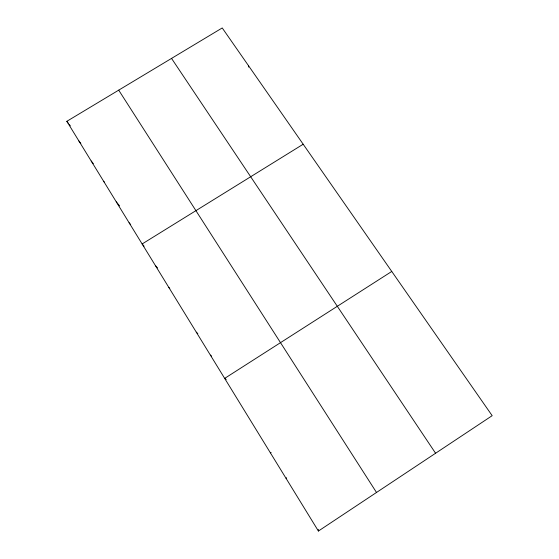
<?xml version="1.0" encoding="UTF-8"?>
<svg xmlns="http://www.w3.org/2000/svg" width="559" height="559" viewBox="0 0 559 559"><rect width="100%" height="100%" fill="white"/><g stroke="black" fill="none" stroke-linecap="round" stroke-linejoin="round"><path stroke-width="0.84" d="M286.096 478.427L286.606 477.749M318.406 531.05L492.172 415.679L222.23 27.95L66.828 121.317L318.406 531.05L318.323 529.38M391.761 271.45L224.669 378.387L226.248 379.505M303.188 144.229L142.133 243.969L144.075 246.205M270.346 452.783L271.143 452.58M210.366 355.098L211.582 356.111M196.293 332.172L197.83 333.604M168.79 287.389L169.789 288.451M155.36 265.511L157.526 267.922M129.108 222.755L130.666 224.599M116.279 201.862L119.577 205.866M103.639 181.277L104.638 182.507M91.187 160.992L93.283 163.633M78.917 141.008L80.838 143.467M66.828 121.317L68.331 123.266M69.33 124.566L70.336 125.866M171.536 58.409L435.587 453.251M118.704 90.153L376.507 492.472M248.434 65.585L248.699 67.101"/></g></svg>
